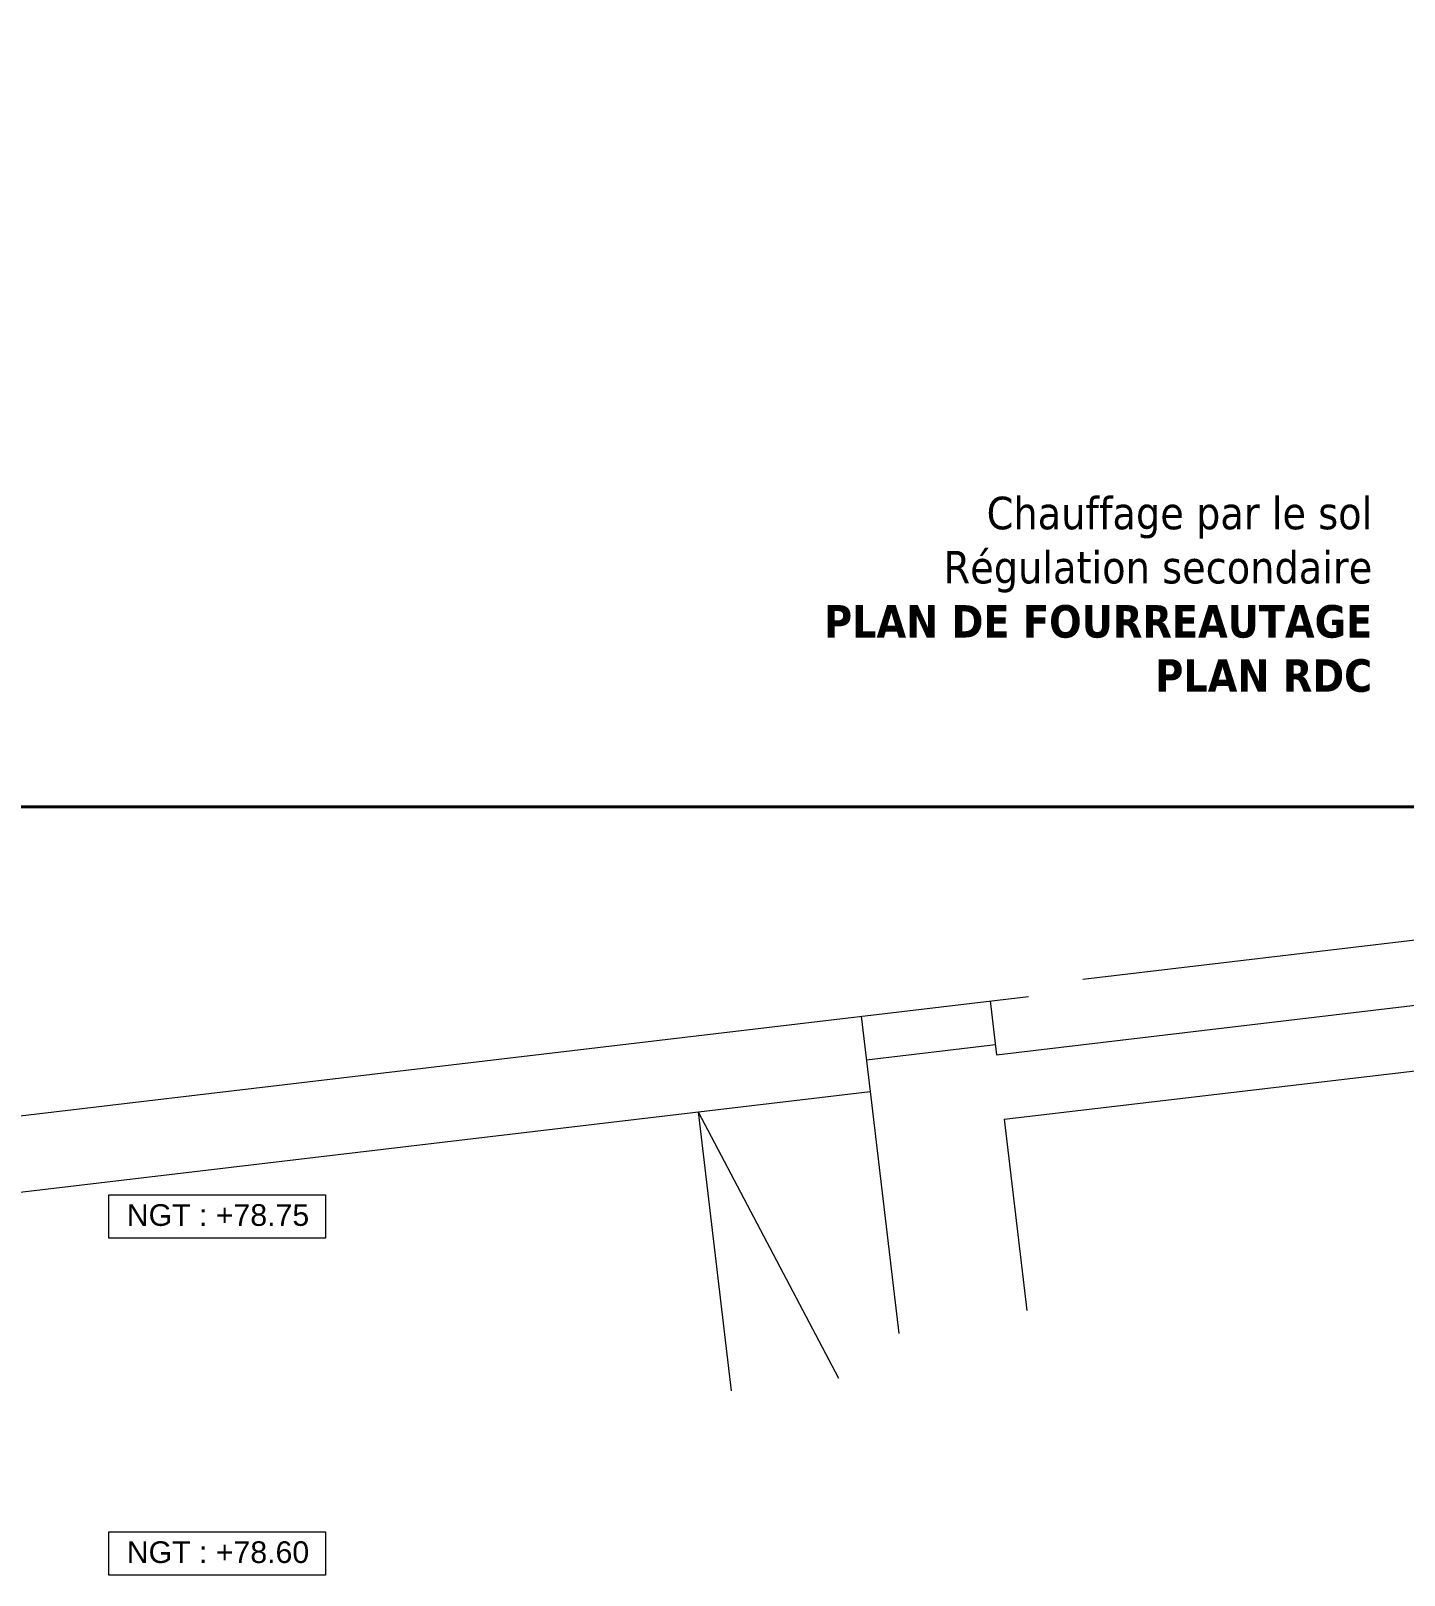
# Model space of a CAD drawing. Header units: millimetres. Extents: x 898 to 1196, y 229 to 443.
# Drawn here: x 1111.21 to 1117.55, y 388.67 to 395.8 of the extents above; entities that cross this region are included whole.
import ezdxf
from ezdxf.enums import TextEntityAlignment as Align

# ---------------------------------------------------------------- set-up
doc = ezdxf.new("R2010")
doc.units = ezdxf.units.MM
for name, color, linetype, lineweight in [('p allége', 1, 'Continuous', 20), ('p mur', 7, 'Continuous', 40), ('p symbole', 6, 'Continuous', 20), ('p texte', 7, 'Continuous', 15)]:
    doc.layers.add(name, color=color, linetype=linetype, lineweight=lineweight)
doc.layers.add('Texte', color=2, linetype='Continuous')
doc.styles.add('ARIAL', font='Arial.ttf', dxfattribs={"height": 0.1})

msp = doc.modelspace()

# ---------------------------------------------------------------- linework, layer by layer
at = {"layer": 'p allége'}
for p, q in [((1116.0635, 391.4235), (1118.811, 391.7487)), ((1115.6658, 391.0743), (1118.8463, 391.4508)), ((1107.7135, 390.3847), (1115.8135, 391.3435)), ((1115.6364, 391.3226), (1115.6658, 391.0743)), ((1115.0406, 391.252), (1115.0817, 390.9045)), ((1115.6604, 391.1198), (1115.0646, 391.0493)), ((1115.7011, 390.7764), (1118.8816, 391.1529)), ((1108.5275, 390.1286), (1115.0817, 390.9045)), ((1115.0817, 390.9045), (1115.2139, 389.7884)), ((1114.2873, 390.8104), (1114.4397, 389.5231)), ((1114.2873, 390.8104), (1114.9362, 389.5819)), ((1115.7011, 390.7764), (1115.8055, 389.894))]:
    msp.add_line(p, q, dxfattribs=at)
at = {"layer": 'p mur'}
msp.add_lwpolyline([(1106.2475, 414.1656), (1126.663, 414.1656), (1126.663, 392.2192), (1106.2475, 392.2192)], close=True, dxfattribs=at)
at = {"layer": 'p symbole'}
for points in [[(1111.5669, 390.4285), (1112.5669, 390.4285), (1112.5669, 390.2285), (1111.5669, 390.2285)], [(1111.5669, 388.8727), (1112.5669, 388.8727), (1112.5669, 388.6727), (1111.5669, 388.6727)]]:
    msp.add_lwpolyline(points, close=True, dxfattribs=at)

# ---------------------------------------------------------------- texts
at = {"layer": 'p texte', "style": 'ARIAL'}
for s, p in [('NGT : +78.75', (1112.0706, 390.3346)), ('NGT : +78.60', (1112.0706, 388.7787))]:
    msp.add_text(s, height=0.1, dxfattribs=at).set_placement(p, align=Align.MIDDLE)
at = {"layer": 'Texte', "color": 0, "insert": (1117.4, 393.65), "char_height": 0.15, "width": 5.602025, "attachment_point": 3}
msp.add_mtext('{\\fTahoma|b0|i0|c0|p34;Chauffage par le sol\\PRégulation secondaire  \\P\\fTahoma|b1|i0|c0|p34;PLAN DE FOURREAUTAGE\\PPLAN RDC}', dxfattribs=at)

doc.saveas('drawing.dxf')
